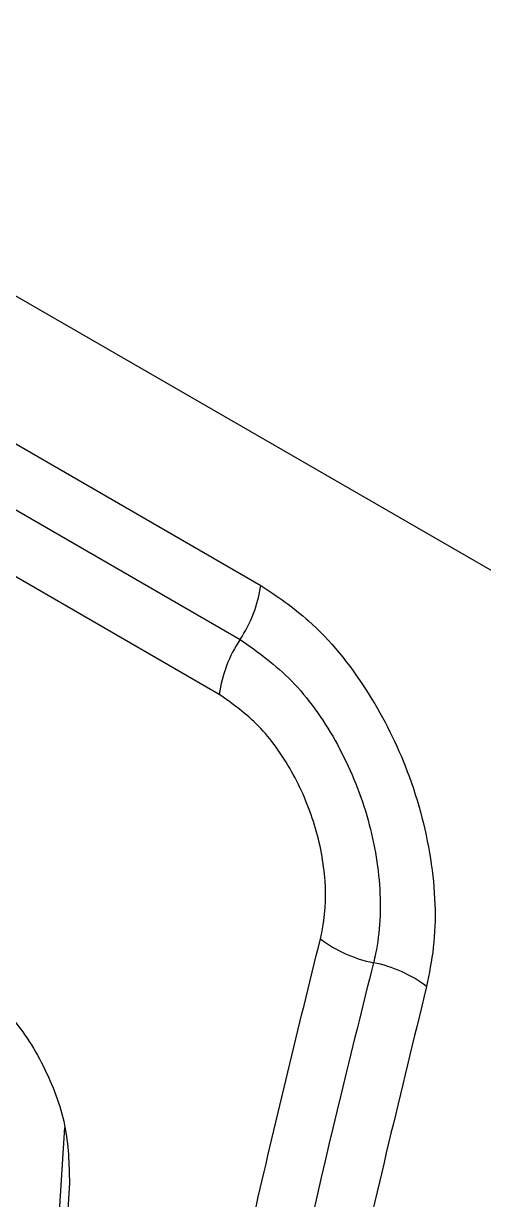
# Model space of a CAD drawing. Extents: x 150 to 4150, y 50 to 2920.
# Drawn here: x 3274.6 to 3301.8, y 1548.9 to 1618.4 of the extents above; entities that cross this region are included whole.
import ezdxf

# ---------------------------------------------------------------- set-up
doc = ezdxf.new("R2010")
doc.units = 0
doc.header["$LTSCALE"] = 10
doc.linetypes.add('SLD-KATı', pattern=[0])
doc.layers.get('0').update_dxf_attribs({"linetype": 'CONTINUOUS'})

msp = doc.modelspace()

# ---------------------------------------------------------------- linework, layer by layer
at = {"color": 7, "linetype": 'SLD-KATı'}
for p, q in [((3307.17, 1583.219), (3151.607, 1673.023)), ((3167.97, 1654.84), (3288.625, 1585.188)), ((3166.744, 1651.642), (3287.398, 1581.99)), ((3286.166, 1578.741), (3165.511, 1648.393))]:
    msp.add_line(p, q, dxfattribs=at)
at = {"color": 7, "linetype": 'SLD-KATı', "flags": 128}
for points in [[(3275.762, 1511.573), (3275.747, 1516.673), (3275.781, 1521.801), (3275.865, 1526.957), (3275.999, 1532.14), (3276.181, 1537.349), (3276.413, 1542.584), (3276.694, 1547.845), (3277.025, 1553.129)], [(3277.305, 1549.849), (3276.973, 1544.525), (3276.689, 1539.226), (3276.456, 1533.951), (3276.272, 1528.703), (3276.138, 1523.482), (3276.053, 1518.288), (3276.018, 1513.122), (3276.033, 1507.984)]]:
    msp.add_lwpolyline(points, dxfattribs=at)
at = {"color": 7, "linetype": 'SLD-KATı'}
for centre, radius, start, end in [((3280.846, 1586.337), 7.863, 326.44051, 351.59826), ((3293.922, 1577.657), 7.832, 146.40645, 172.03996), ((3296.78, 1570.403), 7.672, 232.85239, 258.77435), ((3293.813, 1555.359), 7.662, 52.97283, 78.90896)]:
    msp.add_arc(centre, radius, start, end, dxfattribs=at)
for points, knots in [([(3288.625, 1585.188), (3289.583, 1584.542), (3291.866, 1583.002), (3294.892, 1579.28), (3297.418, 1574.372), (3298.865, 1569.025), (3299.049, 1564.53), (3298.58, 1562.231), (3298.427, 1561.476)], [0, 0, 0, 0, 0.141367, 0.336642, 0.510046, 0.707778, 0.904093, 1, 1, 1, 1]), ([(3287.398, 1581.99), (3288.448, 1581.245), (3290.549, 1579.756), (3293.146, 1576.103), (3294.974, 1571.878), (3295.816, 1567.435), (3295.661, 1564.458), (3295.33, 1563.06), (3295.287, 1562.878)], [0, 0, 0, 0, 0.192537, 0.385193, 0.578947, 0.774227, 0.97056, 1, 1, 1, 1]), ([(3292.147, 1564.288), (3292.176, 1564.409), (3292.425, 1565.446), (3292.554, 1567.671), (3291.927, 1571.035), (3290.543, 1574.25), (3288.565, 1577.038), (3286.965, 1578.174), (3286.166, 1578.741)], [0, 0, 0, 0, 0.025767, 0.221696, 0.417508, 0.612392, 0.806369, 1, 1, 1, 1]), ([(3275.86, 1455.636), (3276.08, 1460.921), (3276.52, 1471.498), (3278.379, 1492.02), (3281.917, 1517.506), (3286.959, 1543.184), (3290.854, 1559.026), (3292.147, 1564.288)], [0, 0, 0, 0, 0.156572, 0.313392, 0.587524, 0.862996, 1, 1, 1, 1]), ([(3295.287, 1562.878), (3294.635, 1560.266), (3291.376, 1547.202), (3287.367, 1528.219), (3283.695, 1506.216), (3281.412, 1488.558), (3279.791, 1471.261), (3279.327, 1460.119), (3279.094, 1454.544)], [0, 0, 0, 0, 0.0680479, 0.3403924, 0.5045715, 0.6690369, 0.8343721, 1, 1, 1, 1]), ([(3271.158, 1561.955), (3272.035, 1561.318), (3273.789, 1560.044), (3275.87, 1556.847), (3277.222, 1553.236), (3277.278, 1550.98), (3277.305, 1549.849)], [0, 0, 0, 0, 0.249123, 0.498545, 0.748576, 1, 1, 1, 1]), ([(3298.427, 1561.476), (3296.92, 1555.297), (3292.896, 1538.789), (3289.37, 1520.248), (3286.033, 1498.918), (3283.525, 1478.735), (3282.727, 1461.884), (3282.328, 1453.459)], [0, 0, 0, 0, 0.1618866, 0.4325107, 0.5001292, 0.7500647, 1, 1, 1, 1])]:
    msp.add_open_spline(points, degree=3, knots=knots, dxfattribs=at)

doc.saveas('drawing.dxf')
